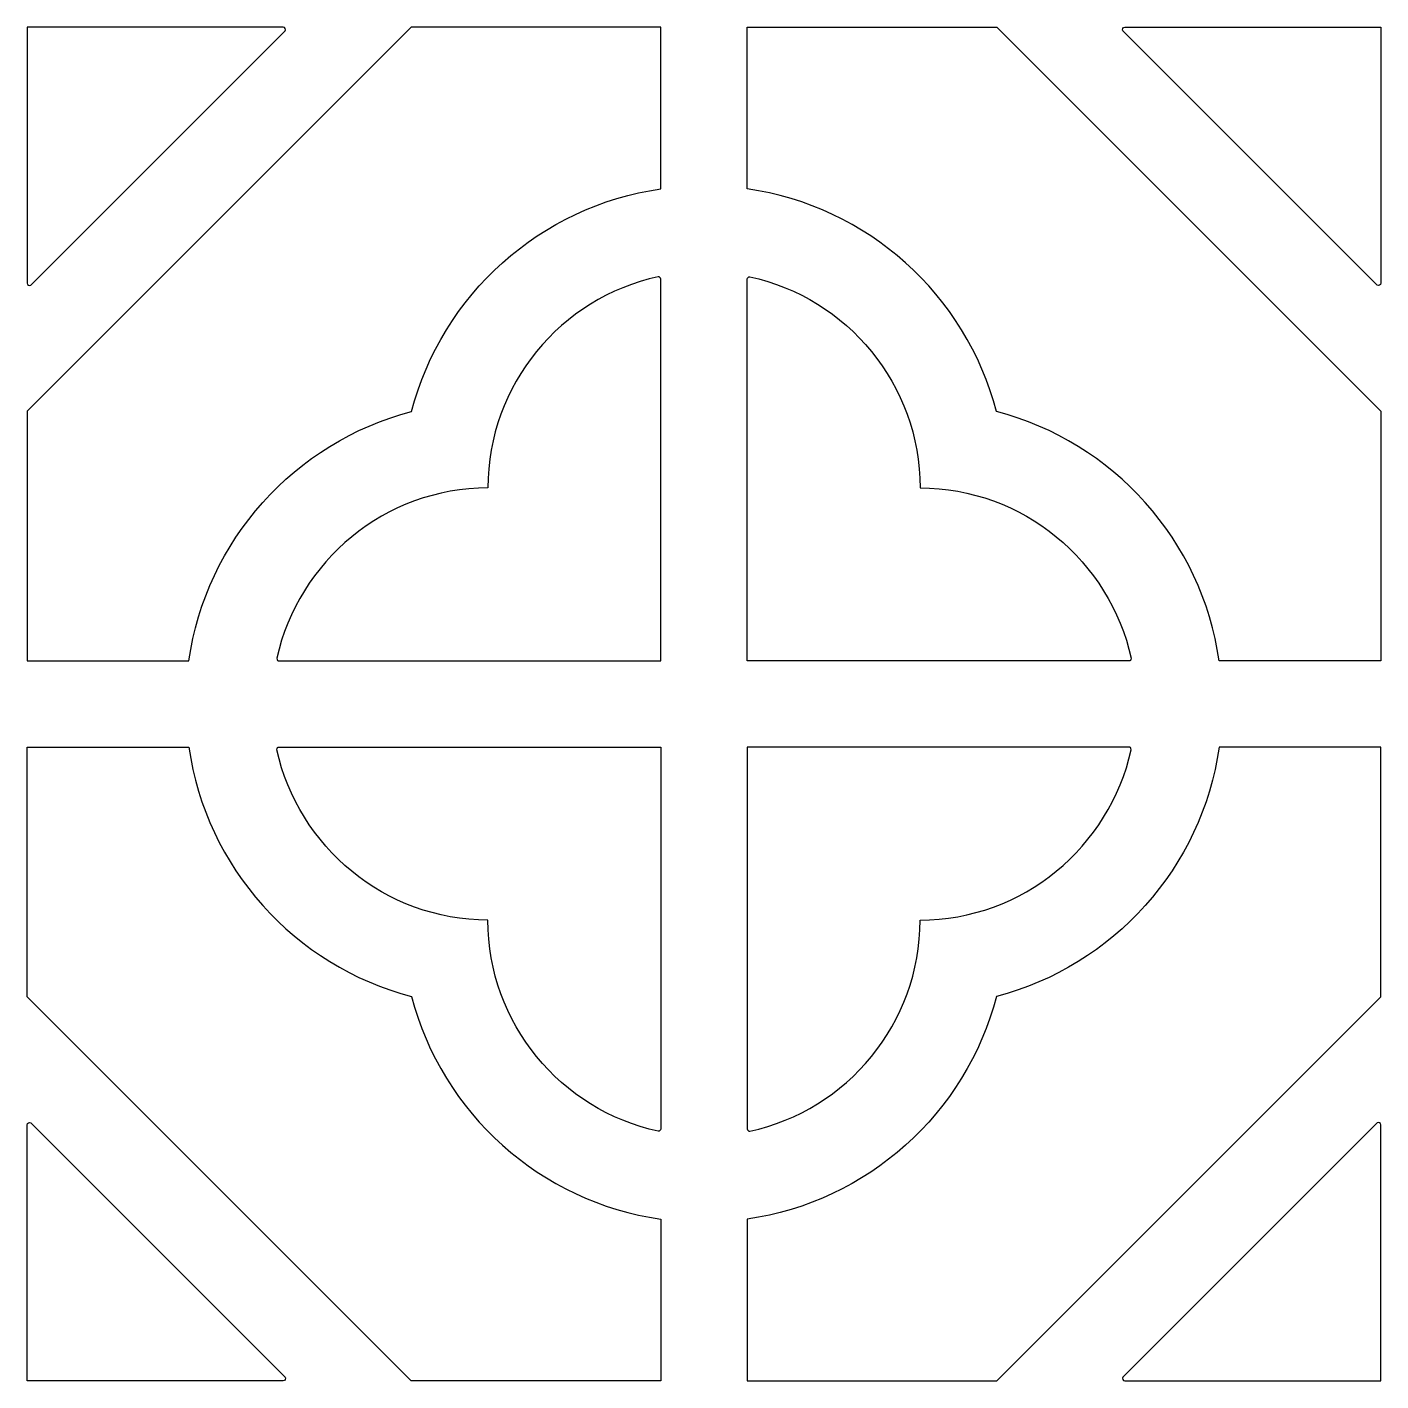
# Model space of a CAD drawing. Header units: centimetres. Extents: x -14.1 to 14.1, y -14.1 to 14.1.
import ezdxf

# ---------------------------------------------------------------- set-up
doc = ezdxf.new("R2010")
doc.units = ezdxf.units.CM
doc.header["$MEASUREMENT"] = 0
doc.layers.add('layer 1', color=7, linetype='Continuous')

msp = doc.modelspace()

# ---------------------------------------------------------------- linework, layer by layer
at = {"layer": 'layer 1', "color": 114}
for points, knots in [([(-10.72965, 0.90009), (-10.72965, 0.90009), (-14.09999, 0.90013), (-14.09999, 0.90013), (-14.09999, 0.90013), (-14.09999, 0.90013), (-14.09999, 6.10013), (-14.09999, 6.10013), (-14.09999, 6.10013), (-14.09999, 6.10013), (-6.09999, 14.10012), (-6.09999, 14.10012), (-6.09999, 14.10012), (-6.09999, 14.10012), (-0.9, 14.10013), (-0.9, 14.10013), (-0.9, 14.10013), (-0.9, 14.10013), (-0.9, 10.72979), (-0.9, 10.72979), (-0.9, 10.72979), (-3.39566, 10.37539), (-5.46181, 8.52622), (-6.09153, 6.09168), (-6.09153, 6.09168), (-8.5261, 5.46197), (-10.37527, 3.39575), (-10.72965, 0.90009)], [0, 0, 0, 0, 0.125, 0.125, 0.125, 0.125, 0.25, 0.25, 0.25, 0.25, 0.375, 0.375, 0.375, 0.375, 0.5, 0.5, 0.5, 0.5, 0.625, 0.625, 0.625, 0.625, 0.75, 0.75, 0.75, 0.75, 1, 1, 1, 1]), ([(-8.72572, 14.01993), (-8.72572, 14.01993), (-14.0211, 8.72451), (-14.0211, 8.72451), (-14.0211, 8.72451), (-14.05298, 8.702), (-14.09999, 8.72435), (-14.09999, 8.76535), (-14.09999, 8.76535), (-14.09999, 8.76535), (-14.09999, 14.10013), (-14.09999, 14.10013), (-14.09999, 14.10013), (-14.09999, 14.10013), (-8.76563, 14.10012), (-8.76563, 14.10012), (-8.76563, 14.10012), (-8.72412, 14.10012), (-8.70153, 14.05148), (-8.72572, 14.01993)], [0, 0, 0, 0, 0.16666667, 0.16666667, 0.16666667, 0.16666667, 0.33333333, 0.33333333, 0.33333333, 0.33333333, 0.5, 0.5, 0.5, 0.5, 0.66666667, 0.66666667, 0.66666667, 0.66666667, 1, 1, 1, 1]), ([(10.72965, 0.90009), (10.72965, 0.90009), (14.09999, 0.90013), (14.09999, 0.90013), (14.09999, 0.90013), (14.09999, 0.90013), (14.09999, 6.10013), (14.09999, 6.10013), (14.09999, 6.10013), (14.09999, 6.10013), (6.09999, 14.10012), (6.09999, 14.10012), (6.09999, 14.10012), (6.09999, 14.10012), (0.9, 14.10013), (0.9, 14.10013), (0.9, 14.10013), (0.9, 14.10013), (0.9, 10.72979), (0.9, 10.72979), (0.9, 10.72979), (3.39566, 10.37539), (5.46181, 8.52622), (6.09153, 6.09168), (6.09153, 6.09168), (8.5261, 5.46197), (10.37527, 3.39575), (10.72965, 0.90009)], [0, 0, 0, 0, 0.125, 0.125, 0.125, 0.125, 0.25, 0.25, 0.25, 0.25, 0.375, 0.375, 0.375, 0.375, 0.5, 0.5, 0.5, 0.5, 0.625, 0.625, 0.625, 0.625, 0.75, 0.75, 0.75, 0.75, 1, 1, 1, 1]), ([(8.72572, 14.01993), (8.72572, 14.01993), (14.0211, 8.72451), (14.0211, 8.72451), (14.0211, 8.72451), (14.05298, 8.702), (14.09999, 8.72435), (14.09999, 8.76535), (14.09999, 8.76535), (14.09999, 8.76535), (14.09999, 14.10013), (14.09999, 14.10013), (14.09999, 14.10013), (14.09999, 14.10013), (8.76563, 14.10012), (8.76563, 14.10012), (8.76563, 14.10012), (8.72412, 14.10012), (8.70153, 14.05148), (8.72572, 14.01993)], [0, 0, 0, 0, 0.16666667, 0.16666667, 0.16666667, 0.16666667, 0.33333333, 0.33333333, 0.33333333, 0.33333333, 0.5, 0.5, 0.5, 0.5, 0.66666667, 0.66666667, 0.66666667, 0.66666667, 1, 1, 1, 1]), ([(-8.89816, 0.95541), (-8.45096, 2.96981), (-6.64856, 4.50014), (-4.5, 4.50014), (-4.5, 4.50014), (-4.5, 6.65664), (-2.98134, 8.4594), (-0.95589, 8.8982), (-0.95589, 8.8982), (-0.92934, 8.8982), (-0.9, 8.87696), (-0.9, 8.84836), (-0.9, 8.84836), (-0.9, 8.84836), (-0.9, 0.90013), (-0.9, 0.90013), (-0.9, 0.90013), (-0.9, 0.90013), (-8.8485, 0.89986), (-8.8485, 0.89986), (-8.8485, 0.89986), (-8.87295, 0.89986), (-8.89816, 0.90198), (-8.89816, 0.95541)], [0, 0, 0, 0, 0.14285714, 0.14285714, 0.14285714, 0.14285714, 0.28571429, 0.28571429, 0.28571429, 0.28571429, 0.42857143, 0.42857143, 0.42857143, 0.42857143, 0.57142857, 0.57142857, 0.57142857, 0.57142857, 0.71428571, 0.71428571, 0.71428571, 0.71428571, 1, 1, 1, 1]), ([(8.89816, 0.95541), (8.45096, 2.96981), (6.64856, 4.50014), (4.5, 4.50014), (4.5, 4.50014), (4.5, 6.65664), (2.98134, 8.4594), (0.95589, 8.8982), (0.95589, 8.8982), (0.92934, 8.8982), (0.9, 8.87696), (0.9, 8.84836), (0.9, 8.84836), (0.9, 8.84836), (0.9, 0.90013), (0.9, 0.90013), (0.9, 0.90013), (0.9, 0.90013), (8.8485, 0.89986), (8.8485, 0.89986), (8.8485, 0.89986), (8.87295, 0.89986), (8.89816, 0.90198), (8.89816, 0.95541)], [0, 0, 0, 0, 0.14285714, 0.14285714, 0.14285714, 0.14285714, 0.28571429, 0.28571429, 0.28571429, 0.28571429, 0.42857143, 0.42857143, 0.42857143, 0.42857143, 0.57142857, 0.57142857, 0.57142857, 0.57142857, 0.71428571, 0.71428571, 0.71428571, 0.71428571, 1, 1, 1, 1]), ([(-10.72965, -0.90009), (-10.72965, -0.90009), (-14.09999, -0.90013), (-14.09999, -0.90013), (-14.09999, -0.90013), (-14.09999, -0.90013), (-14.09999, -6.10013), (-14.09999, -6.10013), (-14.09999, -6.10013), (-14.09999, -6.10013), (-6.09999, -14.10012), (-6.09999, -14.10012), (-6.09999, -14.10012), (-6.09999, -14.10012), (-0.9, -14.10013), (-0.9, -14.10013), (-0.9, -14.10013), (-0.9, -14.10013), (-0.9, -10.72979), (-0.9, -10.72979), (-0.9, -10.72979), (-3.39566, -10.37539), (-5.46181, -8.52622), (-6.09153, -6.09168), (-6.09153, -6.09168), (-8.5261, -5.46197), (-10.37527, -3.39575), (-10.72965, -0.90009)], [0, 0, 0, 0, 0.125, 0.125, 0.125, 0.125, 0.25, 0.25, 0.25, 0.25, 0.375, 0.375, 0.375, 0.375, 0.5, 0.5, 0.5, 0.5, 0.625, 0.625, 0.625, 0.625, 0.75, 0.75, 0.75, 0.75, 1, 1, 1, 1]), ([(-8.89816, -0.95541), (-8.45096, -2.96981), (-6.64856, -4.50014), (-4.5, -4.50014), (-4.5, -4.50014), (-4.5, -6.65664), (-2.98134, -8.4594), (-0.95589, -8.8982), (-0.95589, -8.8982), (-0.92934, -8.8982), (-0.9, -8.87696), (-0.9, -8.84836), (-0.9, -8.84836), (-0.9, -8.84836), (-0.9, -0.90013), (-0.9, -0.90013), (-0.9, -0.90013), (-0.9, -0.90013), (-8.8485, -0.89986), (-8.8485, -0.89986), (-8.8485, -0.89986), (-8.87295, -0.89986), (-8.89816, -0.90198), (-8.89816, -0.95541)], [0, 0, 0, 0, 0.14285714, 0.14285714, 0.14285714, 0.14285714, 0.28571429, 0.28571429, 0.28571429, 0.28571429, 0.42857143, 0.42857143, 0.42857143, 0.42857143, 0.57142857, 0.57142857, 0.57142857, 0.57142857, 0.71428571, 0.71428571, 0.71428571, 0.71428571, 1, 1, 1, 1]), ([(8.89816, -0.95541), (8.45096, -2.96981), (6.64856, -4.50014), (4.5, -4.50014), (4.5, -4.50014), (4.5, -6.65664), (2.98134, -8.4594), (0.95589, -8.8982), (0.95589, -8.8982), (0.92934, -8.8982), (0.9, -8.87696), (0.9, -8.84836), (0.9, -8.84836), (0.9, -8.84836), (0.9, -0.90013), (0.9, -0.90013), (0.9, -0.90013), (0.9, -0.90013), (8.8485, -0.89986), (8.8485, -0.89986), (8.8485, -0.89986), (8.87295, -0.89986), (8.89816, -0.90198), (8.89816, -0.95541)], [0, 0, 0, 0, 0.14285714, 0.14285714, 0.14285714, 0.14285714, 0.28571429, 0.28571429, 0.28571429, 0.28571429, 0.42857143, 0.42857143, 0.42857143, 0.42857143, 0.57142857, 0.57142857, 0.57142857, 0.57142857, 0.71428571, 0.71428571, 0.71428571, 0.71428571, 1, 1, 1, 1]), ([(10.72965, -0.90009), (10.72965, -0.90009), (14.09999, -0.90013), (14.09999, -0.90013), (14.09999, -0.90013), (14.09999, -0.90013), (14.09999, -6.10013), (14.09999, -6.10013), (14.09999, -6.10013), (14.09999, -6.10013), (6.09999, -14.10012), (6.09999, -14.10012), (6.09999, -14.10012), (6.09999, -14.10012), (0.9, -14.10013), (0.9, -14.10013), (0.9, -14.10013), (0.9, -14.10013), (0.9, -10.72979), (0.9, -10.72979), (0.9, -10.72979), (3.39566, -10.37539), (5.46181, -8.52622), (6.09153, -6.09168), (6.09153, -6.09168), (8.5261, -5.46197), (10.37527, -3.39575), (10.72965, -0.90009)], [0, 0, 0, 0, 0.125, 0.125, 0.125, 0.125, 0.25, 0.25, 0.25, 0.25, 0.375, 0.375, 0.375, 0.375, 0.5, 0.5, 0.5, 0.5, 0.625, 0.625, 0.625, 0.625, 0.75, 0.75, 0.75, 0.75, 1, 1, 1, 1]), ([(-8.72572, -14.01993), (-8.72572, -14.01993), (-14.0211, -8.72451), (-14.0211, -8.72451), (-14.0211, -8.72451), (-14.05298, -8.702), (-14.09999, -8.72435), (-14.09999, -8.76535), (-14.09999, -8.76535), (-14.09999, -8.76535), (-14.09999, -14.10013), (-14.09999, -14.10013), (-14.09999, -14.10013), (-14.09999, -14.10013), (-8.76563, -14.10012), (-8.76563, -14.10012), (-8.76563, -14.10012), (-8.72412, -14.10012), (-8.70153, -14.05148), (-8.72572, -14.01993)], [0, 0, 0, 0, 0.16666667, 0.16666667, 0.16666667, 0.16666667, 0.33333333, 0.33333333, 0.33333333, 0.33333333, 0.5, 0.5, 0.5, 0.5, 0.66666667, 0.66666667, 0.66666667, 0.66666667, 1, 1, 1, 1]), ([(8.72572, -14.01993), (8.72572, -14.01993), (14.0211, -8.72451), (14.0211, -8.72451), (14.0211, -8.72451), (14.05298, -8.702), (14.09999, -8.72435), (14.09999, -8.76535), (14.09999, -8.76535), (14.09999, -8.76535), (14.09999, -14.10013), (14.09999, -14.10013), (14.09999, -14.10013), (14.09999, -14.10013), (8.76563, -14.10012), (8.76563, -14.10012), (8.76563, -14.10012), (8.72412, -14.10012), (8.70153, -14.05148), (8.72572, -14.01993)], [0, 0, 0, 0, 0.16666667, 0.16666667, 0.16666667, 0.16666667, 0.33333333, 0.33333333, 0.33333333, 0.33333333, 0.5, 0.5, 0.5, 0.5, 0.66666667, 0.66666667, 0.66666667, 0.66666667, 1, 1, 1, 1])]:
    msp.add_open_spline(points, degree=3, knots=knots, dxfattribs=at)

doc.saveas('drawing.dxf')
